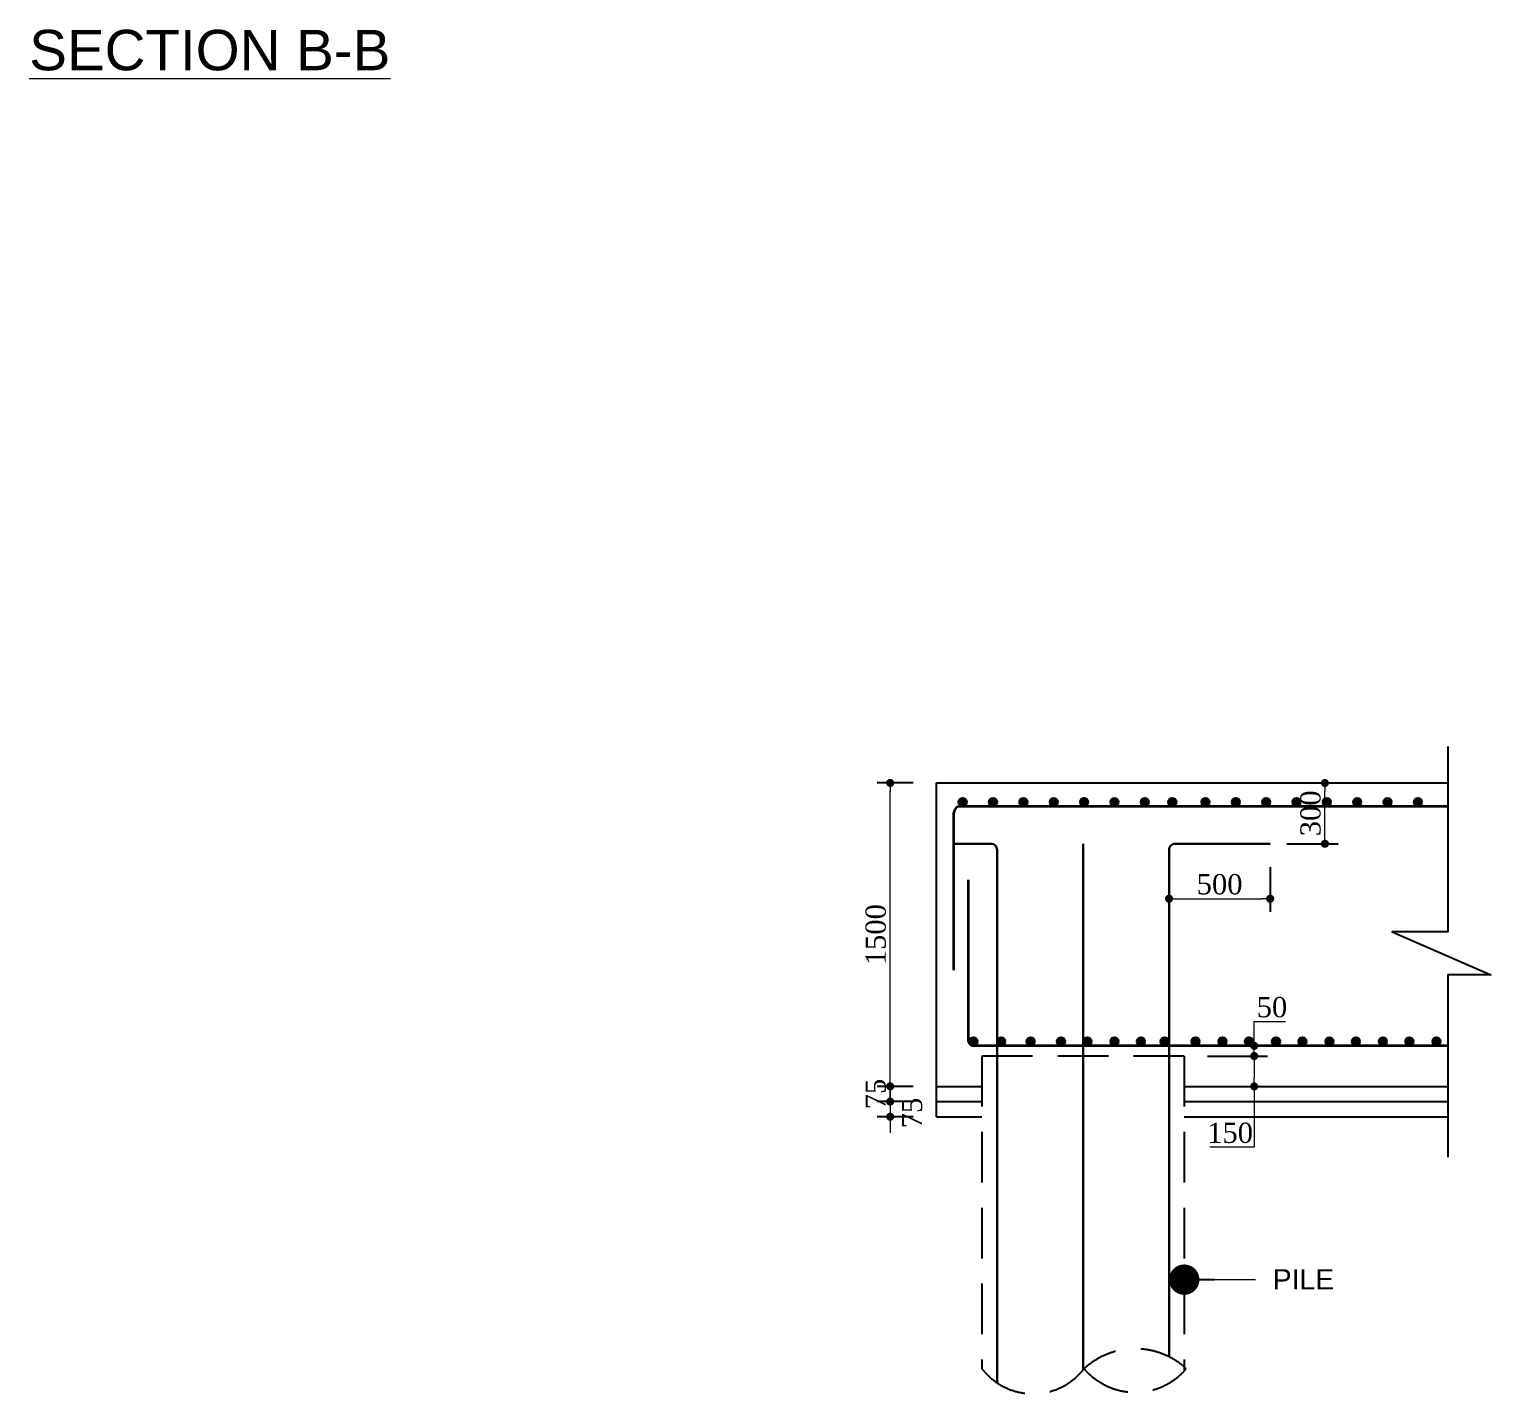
# Model space of a CAD drawing. Header units: millimetres. Extents: x -684453 to 35267, y -286696 to 273430.
# Drawn here: x -15533 to -8309, y 115844 to 122589 of the extents above; entities that cross this region are included whole.
import ezdxf

# ---------------------------------------------------------------- set-up
doc = ezdxf.new("R2010")
doc.units = ezdxf.units.MM
doc.header["$PDMODE"] = 2
doc.linetypes.add('DASHED', pattern=[0.75, 0.5, -0.25])
doc.layers.get('Defpoints').update_dxf_attribs({"lineweight": 13})
for name, color, linetype, lineweight in [('Dimision', 4, 'Continuous', 9), ('Pire Line', 11, 'Continuous', 25), ('Rod', 12, 'Continuous', 30), ('Rod -2', 5, 'Continuous', 35), ('Text', 7, 'Continuous', 15)]:
    doc.layers.add(name, color=color, linetype=linetype, lineweight=lineweight)
doc.layers.add('OTHER', color=7, linetype='Continuous')
doc.styles.add('ROMANS', font='arial.ttf', dxfattribs={"height": 200})
doc.styles.get("Standard").update_dxf_attribs({"font": 'times.ttf'})
doc.dimstyles.new('ISO-25', dxfattribs={"dimtxt": 175, "dimasz": 100, "dimexe": 65, "dimexo": 115.625, "dimgap": 40, "dimtad": 1, "dimtoh": 1, "dimdec": 0, "dimtxsty": 'Standard', "dimblk": 'DOT', "dimcen": 300, "dimclrd": 256, "dimclre": 256, "dimclrt": 256, "dimadec": 0, "dimazin": 0, "dimtfac": 1, "dimtdec": 0, "dimtix": 1, "dimtmove": 0, "dimatfit": 3, "dimldrblk": 'DOT', "dimfxl": 75, "dimlwd": -1, "dimarcsym": 0})

# ---------------------------------------------------------------- blocks, each defined once
blk = doc.blocks.new('_Dot')
at = {"color": 0, "linetype": 'ByBlock', "lineweight": -2}
blk.add_line((-0.5, 0), (-1, 0), dxfattribs=at)
at = {"color": 0, "linetype": 'ByBlock', "const_width": 0.5}
blk.add_lwpolyline([(-0.25, 0, 1), (0.25, 0, 1)], format="xyb", close=True, dxfattribs=at)
blk = doc.blocks.new('*D70')
at = {"layer": 'Defpoints', "color": 0, "ltscale": 3, "transparency": 16777216}
for p in [(-9398.8, 118562.8), (-9898.7, 118510), (-9398.8, 118291.1)]:
    blk.add_point(p, dxfattribs=at)
at = {"layer": 'Dimision', "lineweight": -2, "ltscale": 3, "transparency": 16777216}
for p, q in [((-9398.8, 118447.2), (-9398.8, 118226.1)), ((-9898.7, 118394.4), (-9898.7, 118226.1))]:
    blk.add_line(p, q, dxfattribs=at)
at = {"layer": 'Dimision', "ltscale": 3, "transparency": 16777216}
blk.add_line((-9858.7, 118291.1), (-9438.8, 118291.1), dxfattribs=at)
at = {"layer": 'Dimision', "ltscale": 3, "transparency": 16777216, "xscale": 40, "yscale": 40, "zscale": 40, "rotation": 180}
blk.add_blockref('_Dot', (-9898.7, 118291.1), dxfattribs=at)
at = {"layer": 'Dimision', "ltscale": 3, "transparency": 16777216, "xscale": 40, "yscale": 40, "zscale": 40}
blk.add_blockref('_Dot', (-9398.8, 118291.1), dxfattribs=at)
at = {"layer": 'Dimision', "ltscale": 3, "transparency": 16777216, "insert": (-9648.8, 118361.9), "char_height": 100, "attachment_point": 5}
blk.add_mtext('500', dxfattribs=at)
blk = doc.blocks.new('*D71')
at = {"layer": 'Defpoints', "color": 0, "ltscale": 3, "transparency": 16777216}
for p in [(-9432, 118863.2), (-9128.2, 118863.2), (-9432, 118562.8)]:
    blk.add_point(p, dxfattribs=at)
at = {"layer": 'Dimision', "lineweight": -2, "ltscale": 3, "transparency": 16777216}
for p, q in [((-9316.4, 118863.2), (-9063.2, 118863.2)), ((-9316.4, 118562.8), (-9063.2, 118562.8))]:
    blk.add_line(p, q, dxfattribs=at)
at = {"layer": 'Dimision', "ltscale": 3, "transparency": 16777216}
blk.add_line((-9128.2, 118602.8), (-9128.2, 118823.2), dxfattribs=at)
at = {"layer": 'Dimision', "ltscale": 3, "transparency": 16777216, "xscale": 40, "yscale": 40, "zscale": 40}
for p, rotation in [((-9128.2, 118863.2), 90), ((-9128.2, 118562.8), 270)]:
    blk.add_blockref('_Dot', p, dxfattribs=dict(at, rotation=rotation))
at = {"layer": 'Dimision', "ltscale": 3, "transparency": 16777216, "insert": (-9199.1, 118713), "char_height": 100, "attachment_point": 5, "rotation": 90}
blk.add_mtext('300', dxfattribs=at)
blk = doc.blocks.new('*D72')
at = {"layer": 'Defpoints', "color": 0, "ltscale": 3, "transparency": 16777216}
for p in [(-9823.7, 117513.2), (-9477.6, 117513.2), (-9823.7, 117363.2)]:
    blk.add_point(p, dxfattribs=at)
at = {"layer": 'Dimision', "lineweight": -2, "ltscale": 3, "transparency": 16777216}
for p, q in [((-9708.1, 117513.2), (-9412.6, 117513.2)), ((-9708.1, 117363.2), (-9412.6, 117363.2))]:
    blk.add_line(p, q, dxfattribs=at)
at = {"layer": 'Dimision', "ltscale": 3, "transparency": 16777216}
for p, q in [((-9477.6, 117473.2), (-9477.6, 117403.2)), ((-9477.6, 117363.2), (-9477.6, 117062.3)), ((-9477.6, 117062.3), (-9696.5, 117062.3))]:
    blk.add_line(p, q, dxfattribs=at)
at = {"layer": 'Dimision', "ltscale": 3, "transparency": 16777216, "xscale": 40, "yscale": 40, "zscale": 40}
for p, rotation in [((-9477.6, 117513.2), 90), ((-9477.6, 117363.2), 270)]:
    blk.add_blockref('_Dot', p, dxfattribs=dict(at, rotation=rotation))
at = {"layer": 'Dimision', "ltscale": 3, "transparency": 16777216, "insert": (-9597.1, 117133.1), "char_height": 100, "attachment_point": 5}
blk.add_mtext('150', dxfattribs=at)
blk = doc.blocks.new('*D73')
at = {"layer": 'Defpoints', "color": 0, "ltscale": 3, "transparency": 16777216}
for p in [(-9823.7, 117563.6), (-9477.6, 117563.6), (-9823.7, 117513.2)]:
    blk.add_point(p, dxfattribs=at)
at = {"layer": 'Dimision', "ltscale": 3, "transparency": 16777216}
for p, q in [((-9477.6, 117603.6), (-9477.6, 117683.6)), ((-9477.6, 117683.6), (-9322.3, 117683.6)), ((-9477.6, 117513.2), (-9477.6, 117563.6)), ((-9477.6, 117473.2), (-9477.6, 117433.2))]:
    blk.add_line(p, q, dxfattribs=at)
at = {"layer": 'Dimision', "lineweight": -2, "ltscale": 3, "transparency": 16777216}
for p, q in [((-9708.1, 117563.6), (-9412.6, 117563.6)), ((-9708.1, 117513.2), (-9412.6, 117513.2))]:
    blk.add_line(p, q, dxfattribs=at)
at = {"layer": 'Dimision', "ltscale": 3, "transparency": 16777216, "xscale": 40, "yscale": 40, "zscale": 40}
for p, rotation in [((-9477.6, 117563.6), 270), ((-9477.6, 117513.2), 90)]:
    blk.add_blockref('_Dot', p, dxfattribs=dict(at, rotation=rotation))
at = {"layer": 'Dimision', "ltscale": 3, "transparency": 16777216, "insert": (-9390, 117754.4), "char_height": 100, "attachment_point": 5}
blk.add_mtext('50', dxfattribs=at)
blk = doc.blocks.new('*D74')
at = {"layer": 'Defpoints', "color": 0, "ltscale": 3, "transparency": 16777216}
for p in [(-11277.2, 118863.2), (-11048.7, 118863.2), (-11048.7, 117363.2)]:
    blk.add_point(p, dxfattribs=at)
at = {"layer": 'Dimision', "lineweight": -2, "ltscale": 3, "transparency": 16777216}
for p, q in [((-11164.3, 118863.2), (-11342.2, 118863.2)), ((-11164.3, 117363.2), (-11342.2, 117363.2))]:
    blk.add_line(p, q, dxfattribs=at)
at = {"layer": 'Dimision', "ltscale": 3, "transparency": 16777216}
blk.add_line((-11277.2, 117403.2), (-11277.2, 118823.2), dxfattribs=at)
at = {"layer": 'Dimision', "ltscale": 3, "transparency": 16777216, "xscale": 40, "yscale": 40, "zscale": 40}
for p, rotation in [((-11277.2, 118863.2), 90), ((-11277.2, 117363.2), 270)]:
    blk.add_blockref('_Dot', p, dxfattribs=dict(at, rotation=rotation))
at = {"layer": 'Dimision', "ltscale": 3, "transparency": 16777216, "insert": (-11348.1, 118113.2), "char_height": 100, "attachment_point": 5, "rotation": 90}
blk.add_mtext('1500', dxfattribs=at)
blk = doc.blocks.new('*D75')
at = {"layer": 'Defpoints', "color": 0, "ltscale": 3, "transparency": 16777216}
for p in [(-11048.7, 117363.2), (-11277.2, 117288.2), (-11048.7, 117288.2)]:
    blk.add_point(p, dxfattribs=at)
at = {"layer": 'Dimision', "ltscale": 3, "transparency": 16777216}
for p, q in [((-11277.2, 117403.2), (-11277.2, 117443.2)), ((-11277.2, 117363.2), (-11277.2, 117288.2)), ((-11277.2, 117248.2), (-11277.2, 117208.2))]:
    blk.add_line(p, q, dxfattribs=at)
at = {"layer": 'Dimision', "lineweight": -2, "ltscale": 3, "transparency": 16777216}
for p, q in [((-11164.3, 117363.2), (-11342.2, 117363.2)), ((-11164.3, 117288.2), (-11342.2, 117288.2))]:
    blk.add_line(p, q, dxfattribs=at)
at = {"layer": 'Dimision', "ltscale": 3, "transparency": 16777216, "xscale": 40, "yscale": 40, "zscale": 40}
for p, rotation in [((-11277.2, 117363.2), 270), ((-11277.2, 117288.2), 90)]:
    blk.add_blockref('_Dot', p, dxfattribs=dict(at, rotation=rotation))
at = {"layer": 'Dimision', "ltscale": 3, "transparency": 16777216, "insert": (-11348.3, 117325.7), "char_height": 100, "attachment_point": 5, "rotation": 90}
blk.add_mtext('75', dxfattribs=at)
blk = doc.blocks.new('*D76')
at = {"layer": 'Defpoints', "color": 0, "ltscale": 3, "transparency": 16777216}
for p in [(-11048.7, 117288.2), (-11277.2, 117213.2), (-11048.7, 117213.2)]:
    blk.add_point(p, dxfattribs=at)
at = {"layer": 'Dimision', "ltscale": 3, "transparency": 16777216}
for p, q in [((-11277.2, 117328.2), (-11277.2, 117368.2)), ((-11277.2, 117288.2), (-11277.2, 117213.2)), ((-11277.2, 117173.2), (-11277.2, 117133.2))]:
    blk.add_line(p, q, dxfattribs=at)
at = {"layer": 'Dimision', "lineweight": -2, "ltscale": 3, "transparency": 16777216}
for p, q in [((-11164.3, 117288.2), (-11342.2, 117288.2)), ((-11164.3, 117213.2), (-11342.2, 117213.2))]:
    blk.add_line(p, q, dxfattribs=at)
at = {"layer": 'Dimision', "ltscale": 3, "transparency": 16777216, "xscale": 40, "yscale": 40, "zscale": 40}
for p, rotation in [((-11277.2, 117288.2), 270), ((-11277.2, 117213.2), 90)]:
    blk.add_blockref('_Dot', p, dxfattribs=dict(at, rotation=rotation))
at = {"layer": 'Dimision', "ltscale": 3, "transparency": 16777216, "insert": (-11168.7, 117231.7), "char_height": 100, "attachment_point": 5, "rotation": 90}
blk.add_mtext('75', dxfattribs=at)

msp = doc.modelspace()

# ---------------------------------------------------------------- hatches: boundary and pattern name
at = {"layer": 'Rod', "ltscale": 5}
for points in [[(-10938.7, 118768.2, 1), (-10898.7, 118768.2, 1)], [(-10788.7, 118768.2, 1), (-10748.7, 118768.2, 1)], [(-10638.7, 118768.2, 1), (-10598.7, 118768.2, 1)], [(-10488.7, 118768.2, 1), (-10448.7, 118768.2, 1)], [(-10338.7, 118768.2, 1), (-10298.7, 118768.2, 1)], [(-10188.7, 118768.2, 1), (-10148.7, 118768.2, 1)], [(-10038.7, 118768.2, 1), (-9998.7, 118768.2, 1)], [(-9902.6, 118768.2, 1), (-9862.6, 118768.2, 1)], [(-9738.7, 118768.2, 1), (-9698.7, 118768.2, 1)], [(-9588.7, 118768.2, 1), (-9548.7, 118768.2, 1)], [(-9438.7, 118768.2, 1), (-9398.7, 118768.2, 1)], [(-9288.7, 118768.2, 1), (-9248.7, 118768.2, 1)], [(-9138.7, 118768.2, 1), (-9098.7, 118768.2, 1)], [(-8988.7, 118768.2, 1), (-8948.7, 118768.2, 1)], [(-8838.7, 118768.2, 1), (-8798.7, 118768.2, 1)], [(-8688.7, 118768.2, 1), (-8648.7, 118768.2, 1)], [(-10885.9, 117585.2, -1), (-10845.9, 117585.2, -1)], [(-10748.1, 117585.2, -1), (-10708.1, 117585.2, -1)], [(-10603, 117585.2, -1), (-10563, 117585.2, -1)], [(-10453, 117585.2, -1), (-10413, 117585.2, -1)], [(-10322.3, 117585.2, -1), (-10282.3, 117585.2, -1)], [(-10188.7, 117585.2, -1), (-10148.7, 117585.2, -1)], [(-10058, 117585.2, -1), (-10018, 117585.2, -1)], [(-9940.3, 117585.2, -1), (-9900.3, 117585.2, -1)], [(-9788, 117585.2, -1), (-9748, 117585.2, -1)], [(-9654.4, 117585.2, -1), (-9614.4, 117585.2, -1)], [(-9523.7, 117585.2, -1), (-9483.7, 117585.2, -1)], [(-9390.1, 117585.2, -1), (-9350.1, 117585.2, -1)], [(-9259.4, 117585.2, -1), (-9219.4, 117585.2, -1)], [(-9125.8, 117585.2, -1), (-9085.8, 117585.2, -1)], [(-8995.1, 117585.2, -1), (-8955.1, 117585.2, -1)], [(-8861.5, 117585.2, -1), (-8821.5, 117585.2, -1)], [(-8730.8, 117585.2, -1), (-8690.8, 117585.2, -1)], [(-8597.2, 117585.2, -1), (-8557.2, 117585.2, -1)]]:
    msp.add_hatch(color=256, dxfattribs=at).paths.add_polyline_path(points)

# ---------------------------------------------------------------- linework, layer by layer
at = {"layer": 'OTHER', "linetype": 'DASHED', "ltscale": 500}
for p, q in [((-10823.7, 117513.2), (-10823.7, 115967.7)), ((-9823.7, 117513.2), (-10823.7, 117513.2)), ((-9823.7, 117513.2), (-9823.7, 115956.3))]:
    msp.add_line(p, q, dxfattribs=at)
msp.add_lwpolyline([(-10823.7, 115967.7, 0.490494), (-10318.6, 115967.7, -0.389282), (-9813.6, 115967.7, -0.461386), (-10318.6, 115967.7)], format="xyb", dxfattribs=at)
at = {"layer": 'Pire Line', "ltscale": 5}
for p, q in [((-11048.7, 117213.2), (-11048.7, 118863.2)), ((-11048.7, 118863.2), (-8520.9, 118863.2)), ((-11048.7, 117363.2), (-10823.7, 117363.2)), ((-9823.7, 117363.2), (-8520.9, 117363.2)), ((-11048.7, 117288.2), (-10823.7, 117288.2)), ((-9823.7, 117288.2), (-8520.9, 117288.2)), ((-11048.7, 117213.2), (-10823.7, 117213.2)), ((-9823.7, 117213.2), (-8520.9, 117213.2))]:
    msp.add_line(p, q, dxfattribs=at)
msp.add_lwpolyline([(-8520.9, 119043.4), (-8520.9, 118127.8), (-8795.2, 118127.8), (-8308.5, 117914.5), (-8520.9, 117914.5), (-8520.9, 117014.1)], dxfattribs=at)
at = {"layer": 'Rod', "ltscale": 5}
msp.add_line((-10323.7, 118562.8), (-10323.7, 115961.3), dxfattribs=at)
for points in [[(-10962.2, 118562.8), (-10778.7, 118562.8, -0.414214), (-10748.7, 118532.8), (-10748.7, 115897.7)], [(-9398.8, 118562.8), (-9868.7, 118562.8, 0.414214), (-9898.7, 118532.8), (-9898.7, 116026.4)]]:
    msp.add_lwpolyline(points, format="xyb", dxfattribs=at)
for centre in [(-10918.7, 118768.2), (-10768.7, 118768.2), (-10618.7, 118768.2), (-10468.7, 118768.2), (-10318.7, 118768.2), (-10168.7, 118768.2), (-10018.7, 118768.2), (-9882.6, 118768.2), (-9718.7, 118768.2), (-9568.7, 118768.2), (-9418.7, 118768.2), (-9268.7, 118768.2), (-9118.7, 118768.2), (-8968.7, 118768.2), (-8818.7, 118768.2), (-8668.7, 118768.2), (-10865.9, 117585.2), (-10728.1, 117585.2), (-10583, 117585.2), (-10433, 117585.2), (-10302.3, 117585.2), (-10168.7, 117585.2), (-10038, 117585.2), (-9920.3, 117585.2), (-9768, 117585.2), (-9634.4, 117585.2), (-9503.7, 117585.2), (-9370.1, 117585.2), (-9239.4, 117585.2), (-9105.8, 117585.2), (-8975.1, 117585.2), (-8841.5, 117585.2), (-8710.8, 117585.2), (-8577.2, 117585.2)]:
    msp.add_circle(centre, 20, dxfattribs=at)
at = {"layer": 'Rod -2', "ltscale": 0.02}
for p, q in [((-10962.2, 117938.1), (-10962.2, 118717.2)), ((-10891.8, 118383.7), (-10891.8, 117593.6))]:
    msp.add_line(p, q, dxfattribs=at)
for points in [[(-8520.9, 118747.2), (-10932.2, 118747.2)], [(-8520.9, 117563.6), (-10861.8, 117563.6)]]:
    msp.add_lwpolyline(points, dxfattribs=at)
for centre, start, end in [((-10932.2, 118717.2), 90, 180), ((-10861.8, 117593.6), 180, 270)]:
    msp.add_arc(centre, 30, start, end, dxfattribs=at)

# ---------------------------------------------------------------- texts
at = {"layer": 'Text', "style": 'ROMANS'}
msp.add_text('PILE', height=100, dxfattribs=at).set_placement((-9385.9, 116359.7))
at = {"layer": 'Text', "insert": (-15532.6, 122586.1), "char_height": 200, "width": 8235.459, "attachment_point": 1, "style": 'ROMANS'}
msp.add_mtext('{\\LSECTION B-B}', dxfattribs=at)

# ---------------------------------------------------------------- dimensions: what is measured, and where the dimension line sits
at = {"layer": 'Dimision', "ltscale": 3}
for base, p1, p2, picture, middle in [((-11277.2, 118863.2), (-11048.7, 117363.2), (-11048.7, 118863.2), '*D74', (-11348.1, 118113.2)), ((-9128.2, 118863.2), (-9432, 118562.8), (-9432, 118863.2), '*D71', (-9199.1, 118713)), ((-11277.2, 117288.2), (-11048.7, 117363.2), (-11048.7, 117288.2), '*D75', (-11348.3, 117325.7))]:
    dim = msp.add_linear_dim(base=base, p1=p1, p2=p2, angle=90, dimstyle='ISO-25', override={"dimtxt": 100, "dimasz": 40, "dimgap": 20}, dxfattribs=at)
    dim.commit()
    dim.dimension.update_dxf_attribs({"geometry": picture, "text_midpoint": middle})
dim = msp.add_linear_dim(base=(-9398.8, 118291.1), p1=(-9898.7, 118510), p2=(-9398.8, 118562.8), dimstyle='ISO-25', override={"dimtxt": 100, "dimasz": 40, "dimgap": 20}, dxfattribs=at)
dim.commit()
dim.dimension.update_dxf_attribs({"geometry": '*D70', "text_midpoint": (-9648.8, 118361.9)})
for base, p1, p2, override, picture, middle in [((-9477.6, 117563.6), (-9823.7, 117513.2), (-9823.7, 117563.6), {"dimtxt": 100, "dimasz": 40, "dimgap": 20}, '*D73', (-9390, 117683.6)), ((-9477.6, 117513.2), (-9823.7, 117363.2), (-9823.7, 117513.2), {"dimtxt": 100, "dimasz": 40, "dimgap": 20}, '*D72', (-9597.1, 117062.3)), ((-11277.2, 117213.2), (-11048.7, 117288.2), (-11048.7, 117213.2), {"dimtxt": 100, "dimasz": 40, "dimgap": 20, "dimtmove": 2}, '*D76', (-11168.7, 117231.7))]:
    dim = msp.add_linear_dim(base=base, p1=p1, p2=p2, angle=90, dimstyle='ISO-25', override=override, dxfattribs=at)
    dim.commit()
    dim.dimension.update_dxf_attribs({"geometry": picture, "text_midpoint": middle, "dimtype": 160})

# ---------------------------------------------------------------- leaders
msp.add_leader([(-9823.7, 116408), (-9471.3, 116408)], dimstyle='ISO-25', override={"dimasz": 150, "dimgap": 40, "dimtad": 0, "dimfxl": 80, "dimarcsym": 2}, dxfattribs=at)

doc.saveas('drawing.dxf')
